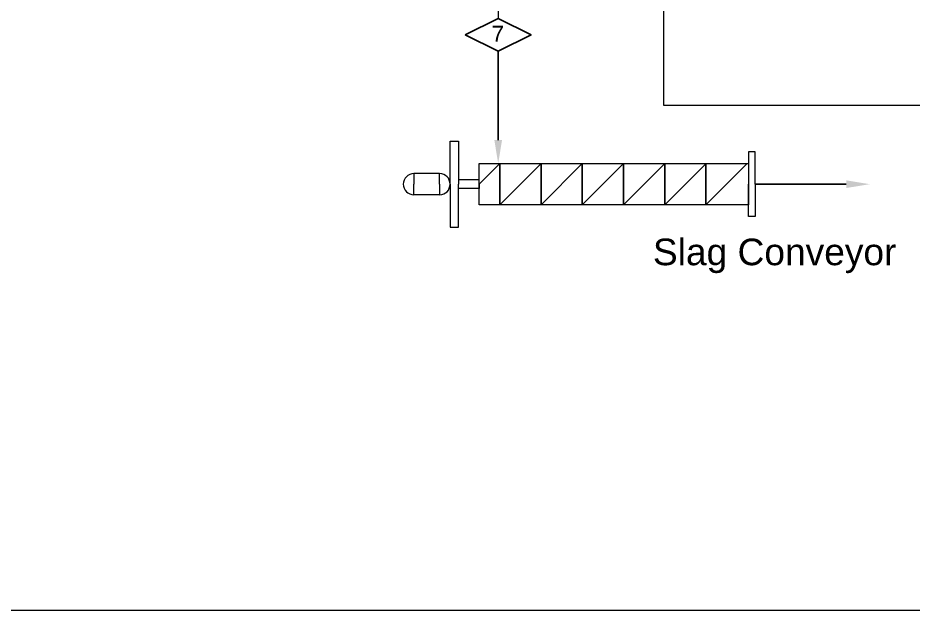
# Model space of a CAD drawing. Header units: millimetres. Extents: x 0 to 796, y 0 to 327.
# Drawn here: x 82.4 to 166.6, y 0 to 55.7 of the extents above; entities that cross this region are included whole.
import ezdxf
from ezdxf import colors
from ezdxf.entities.mleader import LeaderData, LeaderLine
from ezdxf.enums import TextEntityAlignment as Align
from ezdxf.math import Vec2, Vec3

# ---------------------------------------------------------------- set-up
doc = ezdxf.new("R2010")
doc.units = ezdxf.units.MM
doc.header["$LTSCALE"] = 0.25
doc.header["$MEASUREMENT"] = 0
doc.styles.get("Standard").update_dxf_attribs({"font": 'arial.ttf', "height": 1.5})

# ---------------------------------------------------------------- blocks, each defined once
blk = doc.blocks.new('*U6')
for p, q in [((-1.941, 1.941), (-1.941, -1.941)), ((-1.941, -1.941), (1.941, 1.941))]:
    blk.add_line(p, q)
blk = doc.blocks.new('*U7')
at = {"color": 0, "linetype": 'ByBlock', "lineweight": -2, "transparency": 16777216}
for p in [(0, 0), (3.879, 0), (7.759, 0), (11.638, 0), (15.517, 0), (19.396, 0)]:
    blk.add_blockref('*U6', p, dxfattribs=at)
blk = doc.blocks.new('DIM')
blk.add_lwpolyline([(0, 0), (3.092, 1.546), (6.185, 0), (3.092, -1.546)], close=True)
blk.add_attdef('1', text='', height=2.5).set_placement((2.878, -1.191), align=Align.CENTER)

msp = doc.modelspace()

# ---------------------------------------------------------------- linework, layer by layer
at = {"lineweight": 9}
for p, q in [((127.539, 59.092), (127.539, 55.626)), ((125.747, 40.042), (127.688, 41.983))]:
    msp.add_line(p, q, dxfattribs=at)
at = {"color": 7, "lineweight": 9, "true_color": 0xffffff}
msp.add_lwpolyline([(0, 326.7), (0, 0), (462, 0), (462, 326.7)], close=True, dxfattribs=at)
at = {"lineweight": 9}
for points in [[(139.947, 80.688), (143.088, 80.688), (143.088, 47.471), (183.534, 47.471)], [(123.028, 40.042), (123.028, 44.092), (123.804, 44.092), (123.804, 40.042)], [(151.723, 40.042), (151.723, 43.092), (151.082, 43.092), (151.082, 40.042)], [(122.024, 40.042), (122.024, 41.037), (119.606, 41.037), (119.606, 40.042)], [(123.028, 40.45), (122.922, 40.45)], [(125.747, 40.042), (125.747, 40.45), (123.804, 40.45)], [(122.024, 40.042), (122.024, 39.046), (119.606, 39.046), (119.606, 40.042)], [(123.028, 39.633), (122.932, 39.633)], [(123.02, 40.042), (123.028, 40.042)], [(123.02, 40.042), (123.028, 40.042)], [(123.028, 40.042), (123.028, 35.991), (123.804, 35.991), (123.804, 40.042)], [(125.747, 40.042), (125.747, 39.633), (123.804, 39.633)], [(151.723, 40.042), (151.723, 36.991), (151.082, 36.991), (151.082, 40.042)]]:
    msp.add_lwpolyline(points, dxfattribs=at)
msp.add_lwpolyline([(125.747, 41.983), (151.082, 41.983), (151.082, 38.101), (125.747, 38.101)], close=True, dxfattribs=at)
for centre, start, end in [((119.606, 40.042), 90, 270), ((122.024, 40.042), 270, 90)]:
    msp.add_arc(centre, 0.996, start, end, dxfattribs=at)

# ---------------------------------------------------------------- block references
ref = msp.add_blockref('DIM', (124.446, 54.08), dxfattribs=at)
ref.add_attrib('1', '7', dxfattribs={"height": 1.5}).set_placement((127.51, 53.434), align=Align.CENTER)
msp.add_blockref('*U7', (129.629, 40.042), dxfattribs=at)

# ---------------------------------------------------------------- texts
at = {"lineweight": 9, "insert": (142.094, 34.924), "char_height": 2.5, "width": 27.95269, "attachment_point": 1}
msp.add_mtext('Slag Conveyor', dxfattribs=at)

# ---------------------------------------------------------------- leaders
at = {"lineweight": 9}
ml = msp.add_multileader_mtext('Standard', dxfattribs=at)
ml.set_content('')
ml.set_leader_properties()
ml.build(insert=Vec2(0, 0))
ml.multileader.update_dxf_attribs({"has_dogleg": 0, "dogleg_length": 0, "arrow_head_size": 2.205})
ctx = ml.context
ctx.base_point, ctx.char_height, ctx.arrow_head_size, ctx.landing_gap_size, ctx.plane_origin = Vec3(127.539, 52.534), 0.198, 2.205, 0.099, Vec3(127.539, 41.983)
notes = []
notes.append((ctx, [(0, (1, 1, 0), (127.539, 52.534), (1, 0), 0, [(0, [(127.539, 41.983)], 0, [])])]))
ctx.mtext, ml.multileader.dxf.content_type = None, 0
ml = msp.add_multileader_mtext('Standard', dxfattribs=at)
ml.set_content('')
ml.set_leader_properties()
ml.build(insert=Vec2(0, 0))
ml.multileader.update_dxf_attribs({"has_dogleg": 0, "dogleg_length": 0, "arrow_head_size": 2.205})
ctx = ml.context
ctx.base_point, ctx.char_height, ctx.arrow_head_size, ctx.landing_gap_size, ctx.plane_origin = Vec3(151.723, 40.042), 0.198, 2.205, 0.099, Vec3(162.479, 40.042)
notes.append((ctx, [(0, (1, 1, 0), (151.723, 40.042), (-1, 0), 0, [(0, [(162.479, 40.042)], 0, [])])]))
ctx.mtext, ml.multileader.dxf.content_type = None, 0
for ctx, leaders in notes:
    for number, flags, end, landing, length, lines in leaders:
        leader = LeaderData()
        leader.index, (leader.has_last_leader_line, leader.has_dogleg_vector, leader.attachment_direction) = number, flags
        leader.last_leader_point, leader.dogleg_vector, leader.dogleg_length = Vec3(end), Vec3(landing), length
        for number, points, colour, breaks in lines:
            line = LeaderLine()
            line.index, line.vertices, line.color, line.breaks = number, Vec3.list(points), colors.encode_raw_color(colour), breaks
            leader.lines.append(line)
        ctx.leaders.append(leader)

doc.saveas('drawing.dxf')
